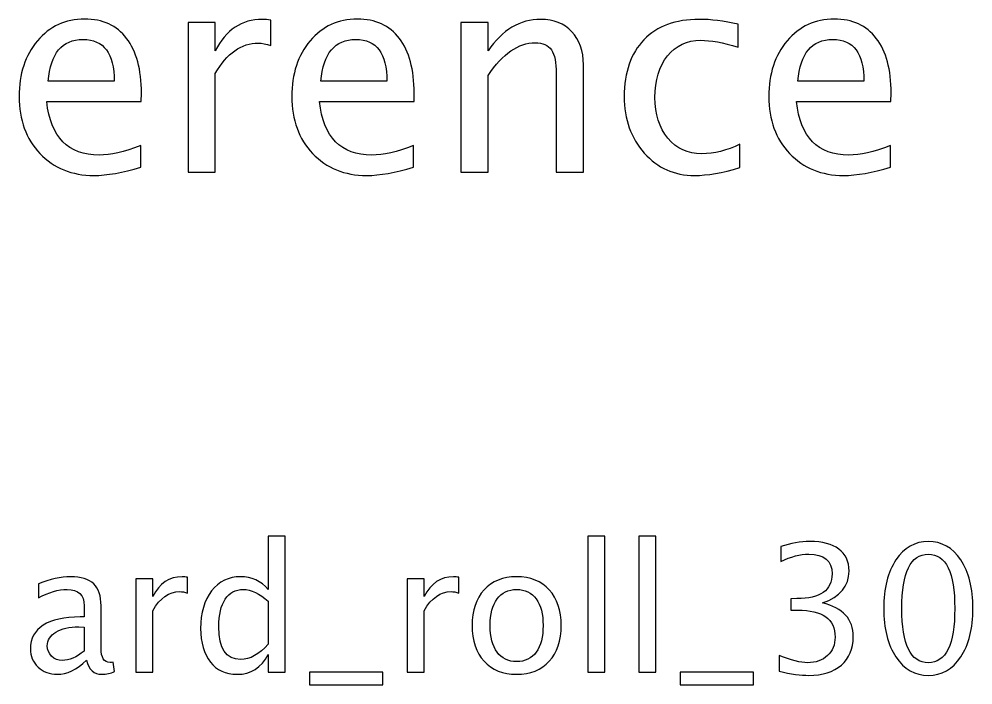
# Model space of a CAD drawing. Header units: centimetres. Extents: x -120 to 105, y -79 to 117.
# Drawn here: x -78.77 to -64.46, y 66.98 to 76.96 of the extents above; entities that cross this region are included whole.
import ezdxf

# ---------------------------------------------------------------- set-up
doc = ezdxf.new("R2010")
doc.units = ezdxf.units.CM
doc.header["$MEASUREMENT"] = 0
doc.layers.add('Layer 1', color=7, linetype='Continuous')

msp = doc.modelspace()

# ---------------------------------------------------------------- linework, layer by layer
at = {"layer": 'Layer 1'}
for points, knots in [([(-76.94183, 74.74241), (-77.21488, 74.66056), (-77.44842, 74.61964), (-77.64316, 74.61964), (-77.64316, 74.61964), (-77.97547, 74.61964), (-78.2457, 74.72971), (-78.45384, 74.94913), (-78.45384, 74.94913), (-78.66198, 75.16856), (-78.7664, 75.4529), (-78.7664, 75.80286), (-78.7664, 75.80286), (-78.7664, 76.14223), (-78.67468, 76.42092), (-78.49053, 76.63894), (-78.49053, 76.63894), (-78.30638, 76.85625), (-78.07072, 76.9649), (-77.78356, 76.9649), (-77.78356, 76.9649), (-77.51192, 76.9649), (-77.30167, 76.86824), (-77.1535, 76.67492), (-77.1535, 76.67492), (-77.00533, 76.4816), (-76.93125, 76.20784), (-76.93125, 75.85295), (-76.93125, 75.85295), (-76.93125, 75.85295), (-76.93337, 75.72877), (-76.93337, 75.72877), (-76.93337, 75.72877), (-76.93337, 75.72877), (-78.35153, 75.72877), (-78.35153, 75.72877), (-78.35153, 75.72877), (-78.29227, 75.19255), (-78.03051, 74.92444), (-77.56696, 74.92444), (-77.56696, 74.92444), (-77.39692, 74.92444), (-77.18878, 74.97242), (-76.94183, 75.06837), (-76.94183, 75.06837), (-76.94183, 75.06837), (-76.94183, 74.74241), (-76.94183, 74.74241)], [0, 0, 0, 0, 0.07692308, 0.07692308, 0.07692308, 0.07692308, 0.15384615, 0.15384615, 0.15384615, 0.15384615, 0.23076923, 0.23076923, 0.23076923, 0.23076923, 0.30769231, 0.30769231, 0.30769231, 0.30769231, 0.38461538, 0.38461538, 0.38461538, 0.38461538, 0.46153846, 0.46153846, 0.46153846, 0.46153846, 0.53846154, 0.53846154, 0.53846154, 0.53846154, 0.61538462, 0.61538462, 0.61538462, 0.61538462, 0.69230769, 0.69230769, 0.69230769, 0.69230769, 0.76923077, 0.76923077, 0.76923077, 0.76923077, 0.84615385, 0.84615385, 0.84615385, 0.84615385, 1, 1, 1, 1]), ([(-76.22993, 74.67044), (-76.22993, 74.67044), (-76.22993, 76.9141), (-76.22993, 76.9141), (-76.22993, 76.9141), (-76.22993, 76.9141), (-75.82353, 76.9141), (-75.82353, 76.9141), (-75.82353, 76.9141), (-75.82353, 76.9141), (-75.82353, 76.49007), (-75.82353, 76.49007), (-75.82353, 76.49007), (-75.66196, 76.80404), (-75.42771, 76.96067), (-75.12009, 76.96067), (-75.12009, 76.96067), (-75.07846, 76.96067), (-75.03472, 76.95714), (-74.98956, 76.95009), (-74.98956, 76.95009), (-74.98956, 76.95009), (-74.98956, 76.56979), (-74.98956, 76.56979), (-74.98956, 76.56979), (-75.06012, 76.59308), (-75.12221, 76.60507), (-75.17583, 76.60507), (-75.17583, 76.60507), (-75.43406, 76.60507), (-75.64996, 76.45267), (-75.82353, 76.14717), (-75.82353, 76.14717), (-75.82353, 76.14717), (-75.82353, 74.67044), (-75.82353, 74.67044), (-75.82353, 74.67044), (-75.82353, 74.67044), (-76.22993, 74.67044), (-76.22993, 74.67044)], [0, 0, 0, 0, 0.09090909, 0.09090909, 0.09090909, 0.09090909, 0.18181818, 0.18181818, 0.18181818, 0.18181818, 0.27272727, 0.27272727, 0.27272727, 0.27272727, 0.36363636, 0.36363636, 0.36363636, 0.36363636, 0.45454545, 0.45454545, 0.45454545, 0.45454545, 0.54545455, 0.54545455, 0.54545455, 0.54545455, 0.63636364, 0.63636364, 0.63636364, 0.63636364, 0.72727273, 0.72727273, 0.72727273, 0.72727273, 0.81818182, 0.81818182, 0.81818182, 0.81818182, 1, 1, 1, 1]), ([(-72.85102, 74.74241), (-73.12407, 74.66056), (-73.35761, 74.61964), (-73.55235, 74.61964), (-73.55235, 74.61964), (-73.88466, 74.61964), (-74.15489, 74.72971), (-74.36303, 74.94913), (-74.36303, 74.94913), (-74.57117, 75.16856), (-74.67559, 75.4529), (-74.67559, 75.80286), (-74.67559, 75.80286), (-74.67559, 76.14223), (-74.58387, 76.42092), (-74.39972, 76.63894), (-74.39972, 76.63894), (-74.21557, 76.85625), (-73.97991, 76.9649), (-73.69275, 76.9649), (-73.69275, 76.9649), (-73.42111, 76.9649), (-73.21086, 76.86824), (-73.06269, 76.67492), (-73.06269, 76.67492), (-72.91452, 76.4816), (-72.84044, 76.20784), (-72.84044, 75.85295), (-72.84044, 75.85295), (-72.84044, 75.85295), (-72.84256, 75.72877), (-72.84256, 75.72877), (-72.84256, 75.72877), (-72.84256, 75.72877), (-74.26072, 75.72877), (-74.26072, 75.72877), (-74.26072, 75.72877), (-74.20146, 75.19255), (-73.9397, 74.92444), (-73.47615, 74.92444), (-73.47615, 74.92444), (-73.30611, 74.92444), (-73.09797, 74.97242), (-72.85102, 75.06837), (-72.85102, 75.06837), (-72.85102, 75.06837), (-72.85102, 74.74241), (-72.85102, 74.74241)], [0, 0, 0, 0, 0.07692308, 0.07692308, 0.07692308, 0.07692308, 0.15384615, 0.15384615, 0.15384615, 0.15384615, 0.23076923, 0.23076923, 0.23076923, 0.23076923, 0.30769231, 0.30769231, 0.30769231, 0.30769231, 0.38461538, 0.38461538, 0.38461538, 0.38461538, 0.46153846, 0.46153846, 0.46153846, 0.46153846, 0.53846154, 0.53846154, 0.53846154, 0.53846154, 0.61538462, 0.61538462, 0.61538462, 0.61538462, 0.69230769, 0.69230769, 0.69230769, 0.69230769, 0.76923077, 0.76923077, 0.76923077, 0.76923077, 0.84615385, 0.84615385, 0.84615385, 0.84615385, 1, 1, 1, 1]), ([(-72.13912, 74.67044), (-72.13912, 74.67044), (-72.13912, 76.9141), (-72.13912, 76.9141), (-72.13912, 76.9141), (-72.13912, 76.9141), (-71.73272, 76.9141), (-71.73272, 76.9141), (-71.73272, 76.9141), (-71.73272, 76.9141), (-71.73272, 76.49007), (-71.73272, 76.49007), (-71.73272, 76.49007), (-71.51753, 76.80404), (-71.25365, 76.96067), (-70.94179, 76.96067), (-70.94179, 76.96067), (-70.74565, 76.96067), (-70.58972, 76.89929), (-70.47472, 76.77582), (-70.47472, 76.77582), (-70.35971, 76.65305), (-70.30186, 76.48724), (-70.30186, 76.27981), (-70.30186, 76.27981), (-70.30186, 76.27981), (-70.30186, 74.67044), (-70.30186, 74.67044), (-70.30186, 74.67044), (-70.30186, 74.67044), (-70.70825, 74.67044), (-70.70825, 74.67044), (-70.70825, 74.67044), (-70.70825, 74.67044), (-70.70825, 76.14717), (-70.70825, 76.14717), (-70.70825, 76.14717), (-70.70825, 76.31368), (-70.73295, 76.43221), (-70.78163, 76.50277), (-70.78163, 76.50277), (-70.83102, 76.57403), (-70.91216, 76.60931), (-71.02575, 76.60931), (-71.02575, 76.60931), (-71.27552, 76.60931), (-71.51118, 76.44632), (-71.73272, 76.12036), (-71.73272, 76.12036), (-71.73272, 76.12036), (-71.73272, 74.67044), (-71.73272, 74.67044), (-71.73272, 74.67044), (-71.73272, 74.67044), (-72.13912, 74.67044), (-72.13912, 74.67044)], [0, 0, 0, 0, 0.06666667, 0.06666667, 0.06666667, 0.06666667, 0.13333333, 0.13333333, 0.13333333, 0.13333333, 0.2, 0.2, 0.2, 0.2, 0.26666667, 0.26666667, 0.26666667, 0.26666667, 0.33333333, 0.33333333, 0.33333333, 0.33333333, 0.4, 0.4, 0.4, 0.4, 0.46666667, 0.46666667, 0.46666667, 0.46666667, 0.53333333, 0.53333333, 0.53333333, 0.53333333, 0.6, 0.6, 0.6, 0.6, 0.66666667, 0.66666667, 0.66666667, 0.66666667, 0.73333333, 0.73333333, 0.73333333, 0.73333333, 0.8, 0.8, 0.8, 0.8, 0.86666667, 0.86666667, 0.86666667, 0.86666667, 1, 1, 1, 1]), ([(-67.95376, 74.73817), (-68.21694, 74.65915), (-68.44413, 74.61964), (-68.63533, 74.61964), (-68.63533, 74.61964), (-68.93872, 74.61964), (-69.1899, 74.73182), (-69.38957, 74.95548), (-69.38957, 74.95548), (-69.58924, 75.17985), (-69.68943, 75.46278), (-69.68943, 75.80356), (-69.68943, 75.80356), (-69.68943, 76.16763), (-69.59065, 76.45197), (-69.3931, 76.65517), (-69.3931, 76.65517), (-69.19554, 76.85907), (-68.91967, 76.96067), (-68.56548, 76.96067), (-68.56548, 76.96067), (-68.39121, 76.96067), (-68.19506, 76.93668), (-67.97916, 76.8887), (-67.97916, 76.8887), (-67.97916, 76.8887), (-67.97916, 76.54581), (-67.97916, 76.54581), (-67.97916, 76.54581), (-68.20847, 76.61354), (-68.39544, 76.64741), (-68.53938, 76.64741), (-68.53938, 76.64741), (-68.74822, 76.64741), (-68.91544, 76.56909), (-69.04032, 76.41316), (-69.04032, 76.41316), (-69.1652, 76.25723), (-69.228, 76.04909), (-69.228, 75.78945), (-69.228, 75.78945), (-69.228, 75.53757), (-69.16309, 75.33437), (-69.03397, 75.17844), (-69.03397, 75.17844), (-68.90485, 75.02322), (-68.73623, 74.94561), (-68.52668, 74.94561), (-68.52668, 74.94561), (-68.34111, 74.94561), (-68.15061, 74.99358), (-67.95376, 75.08954), (-67.95376, 75.08954), (-67.95376, 75.08954), (-67.95376, 74.73817), (-67.95376, 74.73817)], [0, 0, 0, 0, 0.06666667, 0.06666667, 0.06666667, 0.06666667, 0.13333333, 0.13333333, 0.13333333, 0.13333333, 0.2, 0.2, 0.2, 0.2, 0.26666667, 0.26666667, 0.26666667, 0.26666667, 0.33333333, 0.33333333, 0.33333333, 0.33333333, 0.4, 0.4, 0.4, 0.4, 0.46666667, 0.46666667, 0.46666667, 0.46666667, 0.53333333, 0.53333333, 0.53333333, 0.53333333, 0.6, 0.6, 0.6, 0.6, 0.66666667, 0.66666667, 0.66666667, 0.66666667, 0.73333333, 0.73333333, 0.73333333, 0.73333333, 0.8, 0.8, 0.8, 0.8, 0.86666667, 0.86666667, 0.86666667, 0.86666667, 1, 1, 1, 1]), ([(-65.69669, 74.74241), (-65.96974, 74.66056), (-66.20328, 74.61964), (-66.39802, 74.61964), (-66.39802, 74.61964), (-66.73033, 74.61964), (-67.00056, 74.72971), (-67.2087, 74.94913), (-67.2087, 74.94913), (-67.41684, 75.16856), (-67.52126, 75.4529), (-67.52126, 75.80286), (-67.52126, 75.80286), (-67.52126, 76.14223), (-67.42954, 76.42092), (-67.24539, 76.63894), (-67.24539, 76.63894), (-67.06124, 76.85625), (-66.82558, 76.9649), (-66.53842, 76.9649), (-66.53842, 76.9649), (-66.26678, 76.9649), (-66.05653, 76.86824), (-65.90836, 76.67492), (-65.90836, 76.67492), (-65.76019, 76.4816), (-65.68611, 76.20784), (-65.68611, 75.85295), (-65.68611, 75.85295), (-65.68611, 75.85295), (-65.68823, 75.72877), (-65.68823, 75.72877), (-65.68823, 75.72877), (-65.68823, 75.72877), (-67.10639, 75.72877), (-67.10639, 75.72877), (-67.10639, 75.72877), (-67.04713, 75.19255), (-66.78537, 74.92444), (-66.32182, 74.92444), (-66.32182, 74.92444), (-66.15178, 74.92444), (-65.94364, 74.97242), (-65.69669, 75.06837), (-65.69669, 75.06837), (-65.69669, 75.06837), (-65.69669, 74.74241), (-65.69669, 74.74241)], [0, 0, 0, 0, 0.07692308, 0.07692308, 0.07692308, 0.07692308, 0.15384615, 0.15384615, 0.15384615, 0.15384615, 0.23076923, 0.23076923, 0.23076923, 0.23076923, 0.30769231, 0.30769231, 0.30769231, 0.30769231, 0.38461538, 0.38461538, 0.38461538, 0.38461538, 0.46153846, 0.46153846, 0.46153846, 0.46153846, 0.53846154, 0.53846154, 0.53846154, 0.53846154, 0.61538462, 0.61538462, 0.61538462, 0.61538462, 0.69230769, 0.69230769, 0.69230769, 0.69230769, 0.76923077, 0.76923077, 0.76923077, 0.76923077, 0.84615385, 0.84615385, 0.84615385, 0.84615385, 1, 1, 1, 1]), ([(-78.33037, 76.03357), (-78.33037, 76.03357), (-77.33977, 76.03357), (-77.33977, 76.03357), (-77.33977, 76.03357), (-77.33977, 76.45126), (-77.4957, 76.66011), (-77.80685, 76.66011), (-77.80685, 76.66011), (-78.12011, 76.66011), (-78.29438, 76.45126), (-78.33037, 76.03357)], [0, 0, 0, 0, 0.25, 0.25, 0.25, 0.25, 0.5, 0.5, 0.5, 0.5, 1, 1, 1, 1]), ([(-74.23956, 76.03357), (-74.23956, 76.03357), (-73.24896, 76.03357), (-73.24896, 76.03357), (-73.24896, 76.03357), (-73.24896, 76.45126), (-73.40489, 76.66011), (-73.71604, 76.66011), (-73.71604, 76.66011), (-74.0293, 76.66011), (-74.20357, 76.45126), (-74.23956, 76.03357)], [0, 0, 0, 0, 0.25, 0.25, 0.25, 0.25, 0.5, 0.5, 0.5, 0.5, 1, 1, 1, 1]), ([(-67.08523, 76.03357), (-67.08523, 76.03357), (-66.09463, 76.03357), (-66.09463, 76.03357), (-66.09463, 76.03357), (-66.09463, 76.45126), (-66.25056, 76.66011), (-66.56171, 76.66011), (-66.56171, 76.66011), (-66.87497, 76.66011), (-67.04924, 76.45126), (-67.08523, 76.03357)], [0, 0, 0, 0, 0.25, 0.25, 0.25, 0.25, 0.5, 0.5, 0.5, 0.5, 1, 1, 1, 1]), ([(-75.02971, 67.17044), (-75.02971, 67.17044), (-75.02971, 67.4337), (-75.02971, 67.4337), (-75.02971, 67.4337), (-75.13334, 67.23703), (-75.28944, 67.13869), (-75.49802, 67.13869), (-75.49802, 67.13869), (-75.66736, 67.13869), (-75.80053, 67.19999), (-75.89754, 67.32302), (-75.89754, 67.32302), (-75.99456, 67.44605), (-76.04307, 67.61406), (-76.04307, 67.82705), (-76.04307, 67.82705), (-76.04307, 68.05988), (-75.98794, 68.24729), (-75.87814, 68.38929), (-75.87814, 68.38929), (-75.7679, 68.53084), (-75.62326, 68.60183), (-75.44378, 68.60183), (-75.44378, 68.60183), (-75.27754, 68.60183), (-75.13907, 68.53833), (-75.02971, 68.41089), (-75.02971, 68.41089), (-75.02971, 68.41089), (-75.02971, 69.21037), (-75.02971, 69.21037), (-75.02971, 69.21037), (-75.02971, 69.21037), (-74.77571, 69.21037), (-74.77571, 69.21037), (-74.77571, 69.21037), (-74.77571, 69.21037), (-74.77571, 67.17044), (-74.77571, 67.17044), (-74.77571, 67.17044), (-74.77571, 67.17044), (-75.02971, 67.17044), (-75.02971, 67.17044)], [0, 0, 0, 0, 0.08333333, 0.08333333, 0.08333333, 0.08333333, 0.16666667, 0.16666667, 0.16666667, 0.16666667, 0.25, 0.25, 0.25, 0.25, 0.33333333, 0.33333333, 0.33333333, 0.33333333, 0.41666667, 0.41666667, 0.41666667, 0.41666667, 0.5, 0.5, 0.5, 0.5, 0.58333333, 0.58333333, 0.58333333, 0.58333333, 0.66666667, 0.66666667, 0.66666667, 0.66666667, 0.75, 0.75, 0.75, 0.75, 0.83333333, 0.83333333, 0.83333333, 0.83333333, 1, 1, 1, 1]), ([(-70.23591, 67.17044), (-70.23591, 67.17044), (-70.23591, 69.21037), (-70.23591, 69.21037), (-70.23591, 69.21037), (-70.23591, 69.21037), (-69.98191, 69.21037), (-69.98191, 69.21037), (-69.98191, 69.21037), (-69.98191, 69.21037), (-69.98191, 67.17044), (-69.98191, 67.17044), (-69.98191, 67.17044), (-69.98191, 67.17044), (-70.23591, 67.17044), (-70.23591, 67.17044)], [0, 0, 0, 0, 0.2, 0.2, 0.2, 0.2, 0.4, 0.4, 0.4, 0.4, 0.6, 0.6, 0.6, 0.6, 1, 1, 1, 1]), ([(-69.47127, 67.17044), (-69.47127, 67.17044), (-69.47127, 69.21037), (-69.47127, 69.21037), (-69.47127, 69.21037), (-69.47127, 69.21037), (-69.21727, 69.21037), (-69.21727, 69.21037), (-69.21727, 69.21037), (-69.21727, 69.21037), (-69.21727, 67.17044), (-69.21727, 67.17044), (-69.21727, 67.17044), (-69.21727, 67.17044), (-69.47127, 67.17044), (-69.47127, 67.17044)], [0, 0, 0, 0, 0.2, 0.2, 0.2, 0.2, 0.4, 0.4, 0.4, 0.4, 0.6, 0.6, 0.6, 0.6, 1, 1, 1, 1]), ([(-67.36785, 67.18367), (-67.36785, 67.18367), (-67.36785, 67.42179), (-67.36785, 67.42179), (-67.36785, 67.42179), (-67.18617, 67.34947), (-67.04373, 67.31331), (-66.93922, 67.31331), (-66.93922, 67.31331), (-66.81619, 67.31331), (-66.71697, 67.34859), (-66.64068, 67.41959), (-66.64068, 67.41959), (-66.56439, 67.49059), (-66.52647, 67.58319), (-66.52647, 67.69696), (-66.52647, 67.69696), (-66.52647, 67.96683), (-66.71433, 68.10177), (-67.09003, 68.10177), (-67.09003, 68.10177), (-67.09003, 68.10177), (-67.19057, 68.10177), (-67.19057, 68.10177), (-67.19057, 68.10177), (-67.19057, 68.10177), (-67.19057, 68.27243), (-67.19057, 68.27243), (-67.19057, 68.27243), (-67.19057, 68.27243), (-67.1015, 68.27375), (-67.1015, 68.27375), (-67.1015, 68.27375), (-66.74828, 68.27375), (-66.57145, 68.39811), (-66.57145, 68.64725), (-66.57145, 68.64725), (-66.57145, 68.8426), (-66.68875, 68.9405), (-66.9229, 68.9405), (-66.9229, 68.9405), (-67.04858, 68.9405), (-67.18793, 68.90434), (-67.34139, 68.83202), (-67.34139, 68.83202), (-67.34139, 68.83202), (-67.34139, 69.05427), (-67.34139, 69.05427), (-67.34139, 69.05427), (-67.19102, 69.10542), (-67.04594, 69.131), (-66.90659, 69.131), (-66.90659, 69.131), (-66.71697, 69.131), (-66.57101, 69.09308), (-66.46959, 69.01723), (-66.46959, 69.01723), (-66.36816, 68.94182), (-66.31745, 68.83202), (-66.31745, 68.68826), (-66.31745, 68.68826), (-66.31745, 68.46381), (-66.45018, 68.30374), (-66.71609, 68.20849), (-66.71609, 68.20849), (-66.40785, 68.13661), (-66.25395, 67.96772), (-66.25395, 67.70093), (-66.25395, 67.70093), (-66.25395, 67.52101), (-66.31348, 67.37946), (-66.4321, 67.27671), (-66.4321, 67.27671), (-66.55072, 67.17397), (-66.71388, 67.12282), (-66.92114, 67.12282), (-66.92114, 67.12282), (-67.03932, 67.12282), (-67.18793, 67.1431), (-67.36785, 67.18367)], [0, 0, 0, 0, 0.04761905, 0.04761905, 0.04761905, 0.04761905, 0.0952381, 0.0952381, 0.0952381, 0.0952381, 0.14285714, 0.14285714, 0.14285714, 0.14285714, 0.19047619, 0.19047619, 0.19047619, 0.19047619, 0.23809524, 0.23809524, 0.23809524, 0.23809524, 0.28571429, 0.28571429, 0.28571429, 0.28571429, 0.33333333, 0.33333333, 0.33333333, 0.33333333, 0.38095238, 0.38095238, 0.38095238, 0.38095238, 0.42857143, 0.42857143, 0.42857143, 0.42857143, 0.47619048, 0.47619048, 0.47619048, 0.47619048, 0.52380952, 0.52380952, 0.52380952, 0.52380952, 0.57142857, 0.57142857, 0.57142857, 0.57142857, 0.61904762, 0.61904762, 0.61904762, 0.61904762, 0.66666667, 0.66666667, 0.66666667, 0.66666667, 0.71428571, 0.71428571, 0.71428571, 0.71428571, 0.76190476, 0.76190476, 0.76190476, 0.76190476, 0.80952381, 0.80952381, 0.80952381, 0.80952381, 0.85714286, 0.85714286, 0.85714286, 0.85714286, 0.9047619, 0.9047619, 0.9047619, 0.9047619, 1, 1, 1, 1]), ([(-65.12859, 67.12282), (-65.32923, 67.12282), (-65.49107, 67.21498), (-65.61366, 67.39886), (-65.61366, 67.39886), (-65.73669, 67.58275), (-65.79798, 67.82528), (-65.79798, 68.12691), (-65.79798, 68.12691), (-65.79798, 68.42853), (-65.73669, 68.67107), (-65.61366, 68.85495), (-65.61366, 68.85495), (-65.49107, 69.03884), (-65.32923, 69.131), (-65.12859, 69.131), (-65.12859, 69.131), (-64.92706, 69.131), (-64.76523, 69.03928), (-64.64264, 68.85583), (-64.64264, 68.85583), (-64.52049, 68.67239), (-64.45919, 68.42941), (-64.45919, 68.12691), (-64.45919, 68.12691), (-64.45919, 67.82528), (-64.52049, 67.58275), (-64.64264, 67.39886), (-64.64264, 67.39886), (-64.76523, 67.21498), (-64.92706, 67.12282), (-65.12859, 67.12282)], [0, 0, 0, 0, 0.11111111, 0.11111111, 0.11111111, 0.11111111, 0.22222222, 0.22222222, 0.22222222, 0.22222222, 0.33333333, 0.33333333, 0.33333333, 0.33333333, 0.44444444, 0.44444444, 0.44444444, 0.44444444, 0.55555556, 0.55555556, 0.55555556, 0.55555556, 0.66666667, 0.66666667, 0.66666667, 0.66666667, 0.77777778, 0.77777778, 0.77777778, 0.77777778, 1, 1, 1, 1]), ([(-65.12903, 67.31331), (-64.864, 67.31331), (-64.73171, 67.58451), (-64.73171, 68.12691), (-64.73171, 68.12691), (-64.73171, 68.6693), (-64.864, 68.9405), (-65.12903, 68.9405), (-65.12903, 68.9405), (-65.39317, 68.9405), (-65.52546, 68.6693), (-65.52546, 68.12691), (-65.52546, 68.12691), (-65.52546, 67.58451), (-65.39317, 67.31331), (-65.12903, 67.31331)], [0, 0, 0, 0, 0.2, 0.2, 0.2, 0.2, 0.4, 0.4, 0.4, 0.4, 0.6, 0.6, 0.6, 0.6, 1, 1, 1, 1]), ([(-77.75272, 67.34903), (-77.90529, 67.2088), (-78.05214, 67.13869), (-78.19325, 67.13869), (-78.19325, 67.13869), (-78.30922, 67.13869), (-78.4058, 67.17485), (-78.48208, 67.24761), (-78.48208, 67.24761), (-78.55881, 67.32037), (-78.59718, 67.41209), (-78.59718, 67.52278), (-78.59718, 67.52278), (-78.59718, 67.67579), (-78.5328, 67.79353), (-78.40403, 67.87555), (-78.40403, 67.87555), (-78.27527, 67.95757), (-78.0905, 67.99858), (-77.84973, 67.99858), (-77.84973, 67.99858), (-77.84973, 67.99858), (-77.7902, 67.99858), (-77.7902, 67.99858), (-77.7902, 67.99858), (-77.7902, 67.99858), (-77.7902, 68.16748), (-77.7902, 68.16748), (-77.7902, 68.16748), (-77.7902, 68.3302), (-77.87487, 68.41133), (-78.04464, 68.41133), (-78.04464, 68.41133), (-78.17605, 68.41133), (-78.31981, 68.36988), (-78.47547, 68.28698), (-78.47547, 68.28698), (-78.47547, 68.28698), (-78.47547, 68.496), (-78.47547, 68.496), (-78.47547, 68.496), (-78.30437, 68.56656), (-78.14298, 68.60183), (-77.99172, 68.60183), (-77.99172, 68.60183), (-77.83606, 68.60183), (-77.72097, 68.56656), (-77.64733, 68.49556), (-77.64733, 68.49556), (-77.57324, 68.42456), (-77.5362, 68.3152), (-77.5362, 68.16748), (-77.5362, 68.16748), (-77.5362, 68.16748), (-77.5362, 67.5338), (-77.5362, 67.5338), (-77.5362, 67.5338), (-77.5362, 67.38872), (-77.49166, 67.31596), (-77.40215, 67.31596), (-77.40215, 67.31596), (-77.39112, 67.31596), (-77.37481, 67.31772), (-77.3532, 67.32125), (-77.3532, 67.32125), (-77.3532, 67.32125), (-77.33512, 67.18014), (-77.33512, 67.18014), (-77.33512, 67.18014), (-77.39288, 67.15236), (-77.45638, 67.13869), (-77.52606, 67.13869), (-77.52606, 67.13869), (-77.64468, 67.13869), (-77.72009, 67.2088), (-77.75272, 67.34903)], [0, 0, 0, 0, 0.05, 0.05, 0.05, 0.05, 0.1, 0.1, 0.1, 0.1, 0.15, 0.15, 0.15, 0.15, 0.2, 0.2, 0.2, 0.2, 0.25, 0.25, 0.25, 0.25, 0.3, 0.3, 0.3, 0.3, 0.35, 0.35, 0.35, 0.35, 0.4, 0.4, 0.4, 0.4, 0.45, 0.45, 0.45, 0.45, 0.5, 0.5, 0.5, 0.5, 0.55, 0.55, 0.55, 0.55, 0.6, 0.6, 0.6, 0.6, 0.65, 0.65, 0.65, 0.65, 0.7, 0.7, 0.7, 0.7, 0.75, 0.75, 0.75, 0.75, 0.8, 0.8, 0.8, 0.8, 0.85, 0.85, 0.85, 0.85, 0.9, 0.9, 0.9, 0.9, 1, 1, 1, 1]), ([(-77.01453, 67.17044), (-77.01453, 67.17044), (-77.01453, 68.57273), (-77.01453, 68.57273), (-77.01453, 68.57273), (-77.01453, 68.57273), (-76.76053, 68.57273), (-76.76053, 68.57273), (-76.76053, 68.57273), (-76.76053, 68.57273), (-76.76053, 68.30771), (-76.76053, 68.30771), (-76.76053, 68.30771), (-76.65955, 68.50394), (-76.51315, 68.60183), (-76.32088, 68.60183), (-76.32088, 68.60183), (-76.29486, 68.60183), (-76.26752, 68.59963), (-76.2393, 68.59522), (-76.2393, 68.59522), (-76.2393, 68.59522), (-76.2393, 68.35754), (-76.2393, 68.35754), (-76.2393, 68.35754), (-76.2834, 68.37209), (-76.3222, 68.37958), (-76.35572, 68.37958), (-76.35572, 68.37958), (-76.51711, 68.37958), (-76.65205, 68.28433), (-76.76053, 68.09339), (-76.76053, 68.09339), (-76.76053, 68.09339), (-76.76053, 67.17044), (-76.76053, 67.17044), (-76.76053, 67.17044), (-76.76053, 67.17044), (-77.01453, 67.17044), (-77.01453, 67.17044)], [0, 0, 0, 0, 0.09090909, 0.09090909, 0.09090909, 0.09090909, 0.18181818, 0.18181818, 0.18181818, 0.18181818, 0.27272727, 0.27272727, 0.27272727, 0.27272727, 0.36363636, 0.36363636, 0.36363636, 0.36363636, 0.45454545, 0.45454545, 0.45454545, 0.45454545, 0.54545455, 0.54545455, 0.54545455, 0.54545455, 0.63636364, 0.63636364, 0.63636364, 0.63636364, 0.72727273, 0.72727273, 0.72727273, 0.72727273, 0.81818182, 0.81818182, 0.81818182, 0.81818182, 1, 1, 1, 1]), ([(-72.94392, 67.17044), (-72.94392, 67.17044), (-72.94392, 68.57273), (-72.94392, 68.57273), (-72.94392, 68.57273), (-72.94392, 68.57273), (-72.68992, 68.57273), (-72.68992, 68.57273), (-72.68992, 68.57273), (-72.68992, 68.57273), (-72.68992, 68.30771), (-72.68992, 68.30771), (-72.68992, 68.30771), (-72.58894, 68.50394), (-72.44254, 68.60183), (-72.25027, 68.60183), (-72.25027, 68.60183), (-72.22425, 68.60183), (-72.19691, 68.59963), (-72.16869, 68.59522), (-72.16869, 68.59522), (-72.16869, 68.59522), (-72.16869, 68.35754), (-72.16869, 68.35754), (-72.16869, 68.35754), (-72.21279, 68.37209), (-72.25159, 68.37958), (-72.28511, 68.37958), (-72.28511, 68.37958), (-72.4465, 68.37958), (-72.58144, 68.28433), (-72.68992, 68.09339), (-72.68992, 68.09339), (-72.68992, 68.09339), (-72.68992, 67.17044), (-72.68992, 67.17044), (-72.68992, 67.17044), (-72.68992, 67.17044), (-72.94392, 67.17044), (-72.94392, 67.17044)], [0, 0, 0, 0, 0.09090909, 0.09090909, 0.09090909, 0.09090909, 0.18181818, 0.18181818, 0.18181818, 0.18181818, 0.27272727, 0.27272727, 0.27272727, 0.27272727, 0.36363636, 0.36363636, 0.36363636, 0.36363636, 0.45454545, 0.45454545, 0.45454545, 0.45454545, 0.54545455, 0.54545455, 0.54545455, 0.54545455, 0.63636364, 0.63636364, 0.63636364, 0.63636364, 0.72727273, 0.72727273, 0.72727273, 0.72727273, 0.81818182, 0.81818182, 0.81818182, 0.81818182, 1, 1, 1, 1]), ([(-71.30306, 67.13869), (-71.50899, 67.13869), (-71.67215, 67.20439), (-71.7921, 67.3358), (-71.7921, 67.3358), (-71.91248, 67.46721), (-71.97246, 67.64581), (-71.97246, 67.87114), (-71.97246, 67.87114), (-71.97246, 68.09604), (-71.91248, 68.27419), (-71.7921, 68.40516), (-71.7921, 68.40516), (-71.67215, 68.53613), (-71.50899, 68.60183), (-71.30306, 68.60183), (-71.30306, 68.60183), (-71.09713, 68.60183), (-70.93397, 68.53613), (-70.81402, 68.40516), (-70.81402, 68.40516), (-70.69364, 68.27419), (-70.63367, 68.09604), (-70.63367, 67.87114), (-70.63367, 67.87114), (-70.63367, 67.64581), (-70.69364, 67.46721), (-70.81402, 67.3358), (-70.81402, 67.3358), (-70.93397, 67.20439), (-71.09713, 67.13869), (-71.30306, 67.13869)], [0, 0, 0, 0, 0.11111111, 0.11111111, 0.11111111, 0.11111111, 0.22222222, 0.22222222, 0.22222222, 0.22222222, 0.33333333, 0.33333333, 0.33333333, 0.33333333, 0.44444444, 0.44444444, 0.44444444, 0.44444444, 0.55555556, 0.55555556, 0.55555556, 0.55555556, 0.66666667, 0.66666667, 0.66666667, 0.66666667, 0.77777778, 0.77777778, 0.77777778, 0.77777778, 1, 1, 1, 1]), ([(-75.02971, 68.23715), (-75.16156, 68.35313), (-75.28636, 68.41133), (-75.40454, 68.41133), (-75.40454, 68.41133), (-75.52095, 68.41133), (-75.61091, 68.36283), (-75.67485, 68.26537), (-75.67485, 68.26537), (-75.73879, 68.16836), (-75.77054, 68.03078), (-75.77054, 67.85262), (-75.77054, 67.85262), (-75.77054, 67.52498), (-75.66207, 67.36094), (-75.44467, 67.36094), (-75.44467, 67.36094), (-75.30356, 67.36094), (-75.16509, 67.43811), (-75.02971, 67.59201), (-75.02971, 67.59201), (-75.02971, 67.59201), (-75.02971, 68.23715), (-75.02971, 68.23715)], [0, 0, 0, 0, 0.14285714, 0.14285714, 0.14285714, 0.14285714, 0.28571429, 0.28571429, 0.28571429, 0.28571429, 0.42857143, 0.42857143, 0.42857143, 0.42857143, 0.57142857, 0.57142857, 0.57142857, 0.57142857, 0.71428571, 0.71428571, 0.71428571, 0.71428571, 1, 1, 1, 1]), ([(-71.3035, 67.32919), (-71.17782, 67.32919), (-71.07993, 67.37637), (-71.01026, 67.47118), (-71.01026, 67.47118), (-70.94102, 67.56555), (-70.90619, 67.69917), (-70.90619, 67.87114), (-70.90619, 67.87114), (-70.90619, 68.04268), (-70.94102, 68.17586), (-71.01026, 68.27022), (-71.01026, 68.27022), (-71.07993, 68.36415), (-71.17782, 68.41133), (-71.3035, 68.41133), (-71.3035, 68.41133), (-71.42962, 68.41133), (-71.52751, 68.36415), (-71.59631, 68.27022), (-71.59631, 68.27022), (-71.66554, 68.17586), (-71.69993, 68.04268), (-71.69993, 67.87114), (-71.69993, 67.87114), (-71.69993, 67.69917), (-71.66554, 67.56555), (-71.59631, 67.47118), (-71.59631, 67.47118), (-71.52751, 67.37637), (-71.42962, 67.32919), (-71.3035, 67.32919)], [0, 0, 0, 0, 0.11111111, 0.11111111, 0.11111111, 0.11111111, 0.22222222, 0.22222222, 0.22222222, 0.22222222, 0.33333333, 0.33333333, 0.33333333, 0.33333333, 0.44444444, 0.44444444, 0.44444444, 0.44444444, 0.55555556, 0.55555556, 0.55555556, 0.55555556, 0.66666667, 0.66666667, 0.66666667, 0.66666667, 0.77777778, 0.77777778, 0.77777778, 0.77777778, 1, 1, 1, 1]), ([(-77.7902, 67.4875), (-77.7902, 67.4875), (-77.7902, 67.84777), (-77.7902, 67.84777), (-77.7902, 67.84777), (-77.7902, 67.84777), (-77.87178, 67.85042), (-77.87178, 67.85042), (-77.87178, 67.85042), (-78.01289, 67.85042), (-78.12666, 67.8244), (-78.21353, 67.77237), (-78.21353, 67.77237), (-78.29996, 67.71989), (-78.34318, 67.65066), (-78.34318, 67.56423), (-78.34318, 67.56423), (-78.34318, 67.50381), (-78.32157, 67.45266), (-78.2788, 67.41077), (-78.2788, 67.41077), (-78.23558, 67.36888), (-78.18311, 67.34771), (-78.12093, 67.34771), (-78.12093, 67.34771), (-78.0151, 67.34771), (-77.90485, 67.39445), (-77.7902, 67.4875)], [0, 0, 0, 0, 0.125, 0.125, 0.125, 0.125, 0.25, 0.25, 0.25, 0.25, 0.375, 0.375, 0.375, 0.375, 0.5, 0.5, 0.5, 0.5, 0.625, 0.625, 0.625, 0.625, 0.75, 0.75, 0.75, 0.75, 1, 1, 1, 1]), ([(-74.40971, 66.97994), (-74.40971, 66.97994), (-74.40971, 67.17044), (-74.40971, 67.17044), (-74.40971, 67.17044), (-74.40971, 67.17044), (-73.30904, 67.17044), (-73.30904, 67.17044), (-73.30904, 67.17044), (-73.30904, 67.17044), (-73.30904, 66.97994), (-73.30904, 66.97994), (-73.30904, 66.97994), (-73.30904, 66.97994), (-74.40971, 66.97994), (-74.40971, 66.97994)], [0, 0, 0, 0, 0.2, 0.2, 0.2, 0.2, 0.4, 0.4, 0.4, 0.4, 0.6, 0.6, 0.6, 0.6, 1, 1, 1, 1]), ([(-68.84951, 66.97994), (-68.84951, 66.97994), (-68.84951, 67.17044), (-68.84951, 67.17044), (-68.84951, 67.17044), (-68.84951, 67.17044), (-67.74884, 67.17044), (-67.74884, 67.17044), (-67.74884, 67.17044), (-67.74884, 67.17044), (-67.74884, 66.97994), (-67.74884, 66.97994), (-67.74884, 66.97994), (-67.74884, 66.97994), (-68.84951, 66.97994), (-68.84951, 66.97994)], [0, 0, 0, 0, 0.2, 0.2, 0.2, 0.2, 0.4, 0.4, 0.4, 0.4, 0.6, 0.6, 0.6, 0.6, 1, 1, 1, 1])]:
    msp.add_open_spline(points, degree=3, knots=knots, dxfattribs=at)

doc.saveas('drawing.dxf')
